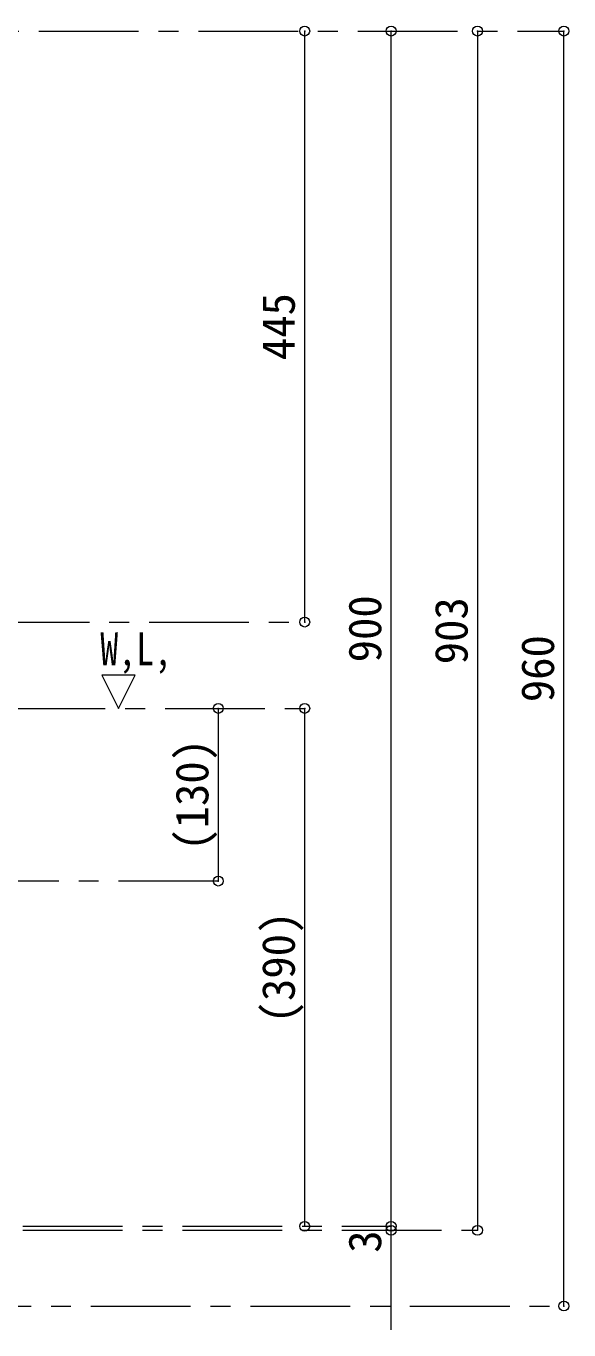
# Model space of a CAD drawing. Units: millimetres at full size, sheet at 1:15; details may follow other scales. Extents: x -3171 to 2904, y -2098 to 2117.
# Drawn here: x 290 to 698, y -1338 to -357 of the extents above; entities that cross this region are included whole.
import ezdxf
from ezdxf.enums import TextEntityAlignment as Align

# ---------------------------------------------------------------- set-up
doc = ezdxf.new("R2010")
doc.units = ezdxf.units.MM
doc.header["$LTSCALE"] = 15
doc.header["$PDMODE"] = 32
doc.header["$PDSIZE"] = 7.5
doc.linetypes.add('CHAIN1', pattern=[8, 5, -1, 1, -1])
doc.layers.add('0-0_ﾚｲﾔ1', color=4, linetype='Continuous', lineweight=9)
doc.styles.add('ＭＳ ゴシック', font='')
doc.styles.get('ＭＳ ゴシック').set_extended_font_data('MS Gothic')

msp = doc.modelspace()

# ---------------------------------------------------------------- linework, layer by layer
at = {"layer": '0-0_ﾚｲﾔ1', "linetype": 'CHAIN1'}
for p, q in [((-420.38, -360.45), (694.62, -360.45)), ((-817.38, -805.45), (499.62, -805.45)), ((154.62, -870.45), (499.62, -870.45)), ((434.62, -1000.45), (-625.38, -1000.45)), ((-552.38, -1260.45), (564.62, -1260.45)), ((-552.38, -1263.45), (629.62, -1263.45)), ((-501.18, -1320.45), (694.62, -1320.45))]:
    msp.add_line(p, q, dxfattribs=at)
at = {"layer": '0-0_ﾚｲﾔ1'}
for p, q in [((499.62, -805.45), (499.62, -360.45)), ((564.62, -1260.45), (564.62, -360.45)), ((629.62, -360.45), (629.62, -1263.45)), ((694.62, -1320.45), (694.62, -360.45)), ((434.62, -870.45), (434.62, -1000.45)), ((499.62, -1260.45), (499.62, -870.45)), ((564.62, -1338.45), (564.62, -1260.45))]:
    msp.add_line(p, q, dxfattribs=at)
at = {"layer": '0-0_ﾚｲﾔ1', "color": 7, "lineweight": 18}
msp.add_lwpolyline([(372.12, -845.45), (347.12, -845.45), (359.62, -870.45)], close=True, dxfattribs=at)
at = {"layer": '0-0_ﾚｲﾔ1', "color": 1}
for p in [(499.62, -360.45), (564.62, -360.45), (629.62, -360.45), (694.62, -360.45), (499.62, -805.45), (434.62, -870.45), (499.62, -870.45), (434.62, -1000.45), (499.62, -1260.45), (564.62, -1260.45), (564.62, -1263.45), (629.62, -1263.45), (694.62, -1320.45)]:
    msp.add_point(p, dxfattribs=at)

# ---------------------------------------------------------------- texts
at = {"layer": '0-0_ﾚｲﾔ1', "color": 7, "style": 'ＭＳ ゴシック'}
for s, p in [('445', (499.62, -608.27)), ('900', (564.62, -835.77)), ('903', (629.62, -837.27)), ('960', (694.62, -865.77)), ('(130)', (434.62, -977.64)), ('(390)', (499.62, -1107.64)), ('3', (564.62, -1280.33))]:
    msp.add_text(s, height=24.74, rotation=90, dxfattribs=at).set_placement(p, align=Align.BOTTOM_LEFT)
at = {"layer": '0-0_ﾚｲﾔ1', "color": 7, "style": 'ＭＳ ゴシック', "width": 0.8}
msp.add_text('W,L,', height=24.74, dxfattribs=at).set_placement((345.87, -845.45), align=Align.BOTTOM_LEFT)

doc.saveas('drawing.dxf')
